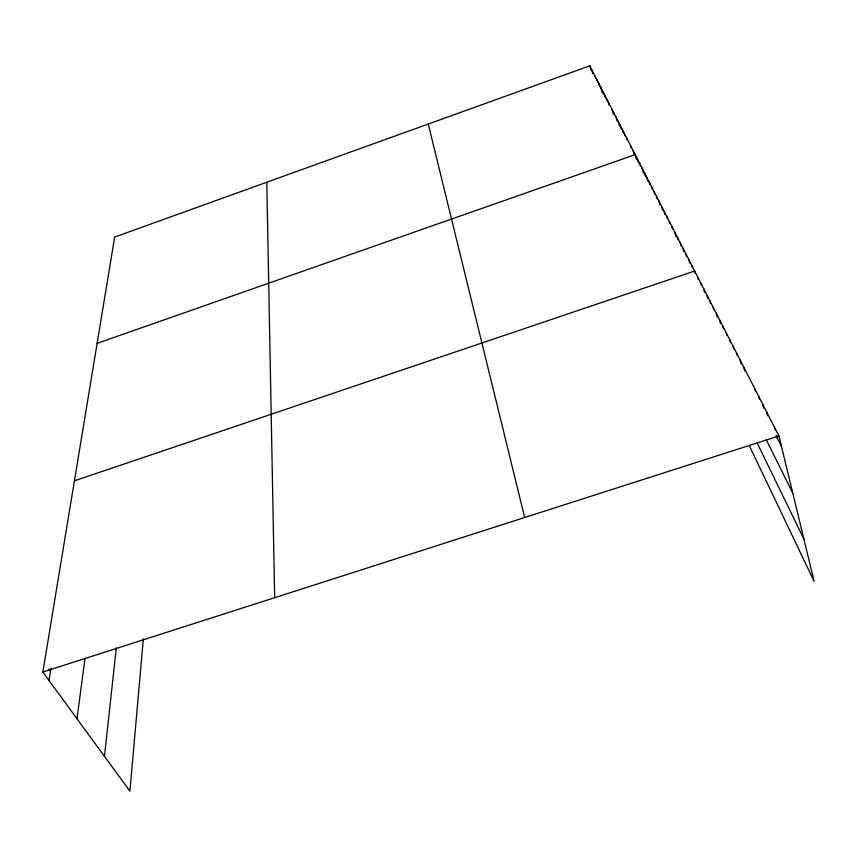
<?xml version="1.0" encoding="UTF-8"?>
<svg xmlns="http://www.w3.org/2000/svg" width="857" height="857" viewBox="0 0 857 857"><rect width="100%" height="100%" fill="white"/><g stroke="black" fill="none" stroke-linecap="round" stroke-linejoin="round"><path stroke-width="1.29" d="M143.344 638.776L129.91 791.172L42.85 672.038L114.677 237.057L589.787 65.828L778.927 435.967L814.15 581.4L749.297 445.672M104.468 756.356L116.316 647.903M76.991 718.755L85.047 658.24M48.999 680.458L50.906 668.503M97.12 343.368L635.176 154.646L636.547 159.584M74.43 480.82L694.652 271.037L695.273 273.404M42.85 672.038L778.927 435.967M48.956 669.028L50.488 671.127M776.121 435.838L781.423 446.283M766.244 439.748L792.779 493.171M757.213 443.101L803.898 539.053M591.534 69.246L592.84 73.809M589.787 65.828L591.094 70.37M602.417 90.542L603.414 94.034M600.553 86.9L602.214 92.706M598.722 83.29L599.707 86.761M596.89 79.722L597.554 82.036M595.09 76.198L595.744 78.49M608.127 101.715L609.134 105.25M606.21 97.955L606.874 100.301M604.303 94.227L605.299 97.73M620.125 125.186L621.132 128.796M618.068 121.158L619.418 125.958M616.033 117.184L617.04 120.773M614.03 113.253L614.694 115.631M612.037 109.364L613.376 114.11M626.424 137.516L627.11 139.959M624.303 133.36L624.978 135.792M622.203 129.246L623.21 132.878M637.426 159.048L638.454 162.766M632.948 150.286L633.976 153.981M630.752 145.979L631.427 148.432M644.346 172.589L645.375 176.349M642.011 168.015L643.393 173.018M639.708 163.505L640.393 166.001M653.955 191.411L654.652 193.95M651.513 186.612L652.209 189.151M649.092 181.877L649.788 184.405M646.703 177.206L647.742 180.988M661.486 206.141L662.536 210.008M658.947 201.17L659.997 205.016M656.441 196.253L657.137 198.813M669.306 221.438L669.917 223.72M666.671 216.275L667.282 218.546M664.057 211.176L664.978 214.571M677.426 237.325L678.048 239.639M674.684 231.958L675.916 236.564M671.974 226.666L672.595 228.958M683.018 248.273L683.95 251.754M680.201 242.767L681.133 246.238M691.685 265.231L692.306 267.588M688.76 259.5L689.692 263.013M685.868 253.843L686.489 256.179M697.619 276.854L698.241 279.221M706.779 294.765L707.711 298.354M703.683 288.713L704.625 292.291M700.63 282.746L701.262 285.124M713.088 307.117L713.72 309.538M709.907 300.893L710.539 303.303M719.58 319.822L720.523 323.475M716.313 313.426L717.255 317.058M726.254 332.891L726.886 335.344M722.89 326.313L723.522 328.756M733.131 346.335L733.753 348.799M729.671 339.565L730.293 342.029M740.202 360.176L741.144 363.904M736.634 353.202L737.266 355.687M743.812 367.246L744.754 370.995M754.985 389.11L755.617 391.638M762.719 404.247L763.662 408.061M758.82 396.62L759.452 399.158M766.683 411.992L767.615 415.827M428.264 124.04L524.666 517.51M774.782 427.847L775.403 430.418M776.656 435.56L777.288 438.131M266.795 182.23L274.668 597.693"/></g></svg>
